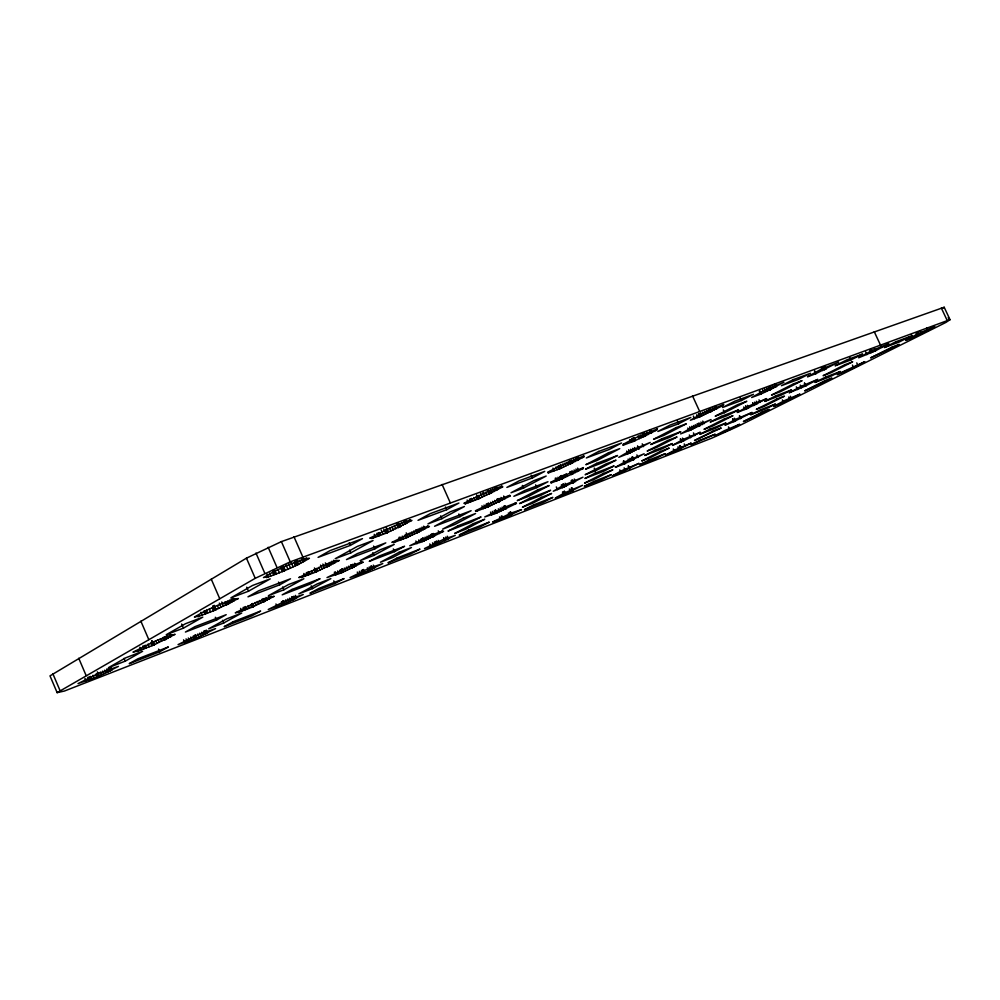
<?xml version="1.0" encoding="UTF-8"?>
<svg xmlns="http://www.w3.org/2000/svg" width="1000" height="1000" viewBox="0 0 1000 1000"><rect width="100%" height="100%" fill="white"/><g stroke="black" fill="none" stroke-linecap="round" stroke-linejoin="round"><path stroke-width="1.5" d="M943.737 308.012L944.175 307.25L950 319.625L946.062 322.35L737.8 426.438L712.025 438.05L64.463 691.025L57.138 692.65L50 675.875L246.45 558.162L281.388 541.613L944.175 307.25M57.138 692.65L255.238 578.312L290.25 561.838L950 319.625M268.025 576.7L266.512 577.562C281.288 572.263 295.963 566.388 309.425 558.263L305.225 558.962L306.8 558.075L289.525 564.438L274.938 571L263.463 577.562L268.025 576.7L266.812 573.9M98.15 676.475L118.425 666.4L98.462 673.413L78 683.612L98.15 676.475L96.988 673.737M125.25 661.15L142.613 651.3L125.725 657.812L108.475 667.65L125.25 661.15L124.038 658.337M153.287 645.2L175.125 634.3L170.362 635.5L171.612 634.8L155.05 641.137L132.988 652.163L138.038 650.837L136.838 651.525L153.287 645.2L151.562 641.2M183.425 628.138L202.787 617.15L185.512 623.713L166.25 634.7L183.425 628.138L181.65 624.038M214.737 610.312L238.388 598.488L233.85 599.462L235.25 598.675L218.325 605.05L204.575 611.225L194.412 617.05L199.262 615.925L197.925 616.688L214.737 610.312L212.913 606.1M248.463 591.225L270.225 578.888L252.562 585.462L230.925 597.812L248.463 591.225L246.713 587.2M159.7 651.787L168.412 646.938L137.812 658.838L129.213 663.675L159.7 651.787L158.55 649.125M216.55 620.075L226.2 614.688L194.963 626.663L185.413 632.038L216.55 620.075L215.338 617.275M279.738 584.812L290.5 578.8L258.663 590.812L247.987 596.825L279.738 584.812L278.538 582.087M350.375 545.388L362.463 538.65L330.087 550.6L318.087 557.362L350.375 545.388L349.2 542.712M195.6 638.462L215.562 628.612L198.188 634.663L178.038 644.625L195.6 638.462L194.375 635.638M223.713 622.987L241.713 613.05L226.575 618.9L208.65 628.825L223.713 622.987L222.562 620.325M252.8 606.9L274.237 596.287L270.45 597.15L271.737 596.438L256.938 602.112L235.263 612.85L239.312 611.875L238.075 612.562L252.8 606.9L251.612 604.175M283.888 589.775L303.863 578.75L288.45 584.6L268.562 595.625L283.888 589.775L282.675 586.975M316.188 571.9L339.338 560.425L335.825 561.062L337.25 560.275L322.212 565.938L298.8 577.575L302.6 576.812L301.212 577.575L316.188 571.9L314.438 567.938M350.775 552.863L373.038 540.562L357.413 546.388L335.2 558.7L350.775 552.863L349.575 550.138M386.838 532.913L411.938 520.425L408.812 520.775L410.412 519.888L395.188 525.5L369.762 538.175L373.212 537.688L371.662 538.538L386.838 532.913L385.6 530.112M374.812 548.862L385.8 542.875L357.4 553.587L346.475 559.575L374.812 548.862L373.587 546.075M446.662 509.725L458.913 503.05L430.238 513.638L418.025 520.325L446.662 509.725L445.462 507.013M283.625 604.125L303.25 594.5L288.062 599.738L268.25 609.462L283.625 604.125L282.45 601.425M312.438 588.6L330.863 578.638L317.2 583.913L298.837 593.862L312.438 588.6L311.225 585.837M342.212 572.475L363.237 562.15L360.25 562.737L361.562 562.038L348.25 567.125L327 577.575L342.212 572.475L340.975 569.663M373.925 555.388L394.25 544.412L380.438 549.663L360.15 560.65L373.925 555.388L372.75 552.737M406.812 537.587L429.425 526.45L426.75 526.812L428.212 526.038L414.762 531.1L391.887 542.375L394.812 541.9L393.4 542.663L406.812 537.587L405.613 534.875M441.875 518.688L464.425 506.512L450.487 511.7L427.975 523.9L441.875 518.688L440.637 515.9M478.4 498.925L502.837 486.863L500.575 486.95L502.188 486.075L488.65 491.062L463.9 503.3L466.45 503.088L464.888 503.938L478.4 498.925L476.637 494.975M334.95 583.488L344.113 578.587L319.1 588.325L309.975 593.225L334.95 583.488L333.787 580.862M394.513 551.65L404.575 546.275L379.288 555.975L369.263 561.362L394.513 551.65L393.3 548.913M460.025 516.638L471.125 510.712L445.637 520.312L434.575 526.263L460.025 516.638L458.85 514M532.425 477.938L544.725 471.375L519.15 480.812L506.863 487.413L532.425 477.938L531.188 475.175M363.537 572.95L382.788 563.562L369.462 568.1L350.025 577.587L363.537 572.95L362.3 570.125M423.013 541.388L443.587 531.337L441.25 531.7L442.587 530.988L430.55 535.6L409.762 545.763L423.013 541.388L421.825 538.7M488.275 506.737L510.337 495.95L508.35 496.087L509.812 495.312L497.725 499.862L475.4 510.8L477.612 510.562L476.188 511.312L488.275 506.737L487.013 503.938M523.538 488.05L546.188 476.037L533.688 480.7L511.05 492.738L523.538 488.05L522.362 485.425M560.225 468.562L583.987 456.912L582.4 457.5L584.038 455.913L559.775 465.85L547.863 472.188L549.513 471.587L548.112 473.05L560.225 468.562L559 465.863M536.825 487.6L547.962 481.737L524.963 490.412L513.837 496.287L536.825 487.6L535.6 484.862M436.4 544.525L455.275 535.375L443.55 539.312L424.5 548.562L436.4 544.525L435.2 541.825M496.362 513.15L516.487 503.375L514.712 503.55L516.05 502.85L505.112 507.038L484.787 516.925L496.362 513.15L495.112 510.337M561.888 478.875L583.4 468.4L581.962 468.95L583.45 467.587L561.525 476.65L550.737 482.312L552.225 481.75L550.938 483.013L561.888 478.875L560.675 476.2M633.775 441.262L656.888 430L655.45 430.525L657.5 428.85L635.087 438.038L623.212 444.275L624.7 443.725L622.863 445.312L633.775 441.262L632.5 438.462M678.612 423.775L690.812 417.45L670.1 425.087L657.875 431.463L678.612 423.775L677.375 421.062M503.113 518.5L521.6 509.575L511.25 513L492.6 522.025L503.113 518.5L501.962 515.913M564.562 486.725L553.288 491.238L562.962 485.55L582.962 477.225L564.562 486.725L563.35 484.05M595.45 470.788L616.013 460.163L605.725 464.062L585.15 474.712L595.45 470.788L594.212 468.05M630.15 452.825L618.775 457.325L629.825 450.9L650.212 442.45L630.15 452.825L628.875 450.025M700.25 416.587L722.712 405.7L721.413 406.175L723.787 404.412L703 412.975L690.375 420.25L700.25 416.587L699.038 413.925M741.413 400.513L753.487 394.312L734.7 401.238L722.588 407.488L741.413 400.513L740.225 397.925M564.425 494.575L582.55 485.3L564.175 493.013L555.25 498.15L564.425 494.575L563.188 491.838M624.525 463.825L644.15 453.775L625.438 461.587L615.363 467.35L624.525 463.825L623.35 461.262M691.112 429.75L680.6 433.913L691.988 427.463L711.038 419.55L691.112 429.75L689.887 427.075M724.55 412.663L746.825 401.262L737.513 404.738L715.2 416.163L724.55 412.663L723.3 409.938M760.638 394.175L783.913 382.262L764.55 390.25L751.65 397.512L760.638 394.175L759.35 391.388M620.95 472.525L639.025 463.35L621.737 470.625L612.487 475.825L620.95 472.525L619.763 469.888M746.938 408.625L737.2 412.488L748.825 406.037L766.688 398.6L746.938 408.625L745.763 406.062M815.725 373.725L838.7 362.075L820.588 369.562L807.5 376.788L815.725 373.725L814.488 371.075M850.85 359.963L862.613 354.025L846.95 359.812L835.138 365.788L850.85 359.963L849.638 357.362M674.438 451.525L665.4 455.175L674.912 449.938L691.237 443.062L674.438 451.525L673.288 448.988M734.025 421.525L724.963 425.163L735.55 419.363L752.113 412.425L734.025 421.525L732.825 418.9M805.85 385.85L817.775 379.375L800.987 386.362L789.188 392.8L805.85 385.85L804.587 383.125M875.512 350.8L888.825 343.612L871.812 350.65L858.637 357.8L875.512 350.8L874.188 347.975M912.562 337.788L934.85 326.65L918.838 333.288L905.625 340.363L912.562 337.788L911.3 335.075M729.812 429.575L739.625 424.263L724.188 430.775L714.475 436.037L729.812 429.575L728.4 426.887M683.725 440.788L700.337 432.25L682.763 439.613L672.4 445.4L683.725 440.788L682.475 438.062M783.525 402.4L799.963 394.1L784.312 400.662L773.575 406.45L783.525 402.4L782.362 399.875M948.238 317.575L949.525 320.312M941.338 308.038L947.188 320.462M926.65 327.825L927.938 330.55M920.25 331.05L921.525 333.762M917.625 332.175L918.9 334.888M915.95 332.938L917.225 335.65M911.525 334.963L912.8 337.675M880.837 344.963L882.038 347.525M874.262 331.737L880.438 344.963M871.425 349.162L872.75 351.987M869.688 349.95L871.012 352.775M865.612 351.8L866.925 354.625M856.762 362.887L857.975 365.513M852.425 365.062L853.637 367.675M825.125 366.225L826.363 368.888M824.237 366.688L825.475 369.338M823.7 366.887L824.938 369.538M823.325 367.025L824.562 369.675M823.15 367.088L824.388 369.738M821.325 367.925L822.55 370.588M814.725 370.95L815.962 373.612M804.425 383.188L805.688 385.913M800.212 385.05L801.475 387.775M796.3 386.825L797.562 389.55M790.325 396.213L791.5 398.738M788.688 397.038L789.85 399.562M775.35 383.825L776.637 386.625M774.438 384.288L775.725 387.088M772.45 385.312L773.737 388.1M770.462 386.337L771.75 389.125M769.375 386.863L770.662 389.65M768.962 387.013L770.25 389.8M768.55 387.163L769.837 389.95M768.375 387.238L769.65 390.025M766.462 388.125L767.75 390.9M764.562 388.988L765.85 391.763M762.7 389.812L763.988 392.6M760.125 391L761.413 393.787M759.6 391.262L760.875 394.05M758.988 399.875L760.175 402.438M756.35 401.225L757.537 403.775M754.55 402.137L755.725 404.7M752.8 402.912L753.975 405.462M752.625 402.975L753.8 405.525M747.425 405.337L748.6 407.887M745.55 406.175L746.725 408.725M743.713 407.013L744.9 409.575M739.675 415.85L740.888 418.475M739.325 415.988L740.537 418.612M734.362 418.225L735.575 420.85M732.625 419L733.825 421.625M715.6 406.075L716.812 408.738M714.675 406.55L715.9 409.212M712.663 407.6L713.888 410.262M710.65 408.638L711.875 411.3M709.737 409.113L710.962 411.763M709.538 409.188L710.75 411.838M709.087 409.35L710.312 412.013M708.637 409.525L709.862 412.175M708.438 409.6L709.65 412.25M706.45 410.513L707.675 413.175M704.475 411.413L705.688 414.075M702.513 412.287L703.725 414.95M700.588 413.125L701.812 415.788M692.55 395.95L699.6 411.312M700.35 413.25L701.562 415.913M699.812 413.525L701.038 416.188M699.275 413.8L700.5 416.463M702.738 421.1L703.962 423.775M698.275 414.212L699.488 416.875M700.913 422.038L702.138 424.712M696.575 414.837L697.8 417.5M699.087 422.975L700.312 425.65M698.263 423.4L699.488 426.062M697.062 423.85L698.288 426.525M693.337 416.037L694.562 418.7M695.25 424.688L696.475 427.362M693.438 425.513L694.663 428.188M691.637 426.312L692.862 428.988M693.438 432.9L694.688 435.637M689.675 427.188L690.888 429.862M687.775 428.062L689 430.737M689.338 434.975L690.588 437.713M684.212 443.925L685.375 446.463M680.662 438.862L681.912 441.6M680.225 439.087L681.475 441.825M680.275 445.887L681.438 448.425M679.925 446.025L681.075 448.562M679.562 446.163L680.725 448.7M679.4 446.225L680.562 448.762M677.862 446.938L679.025 449.475M650.588 429.825L651.862 432.625M649.65 430.312L650.938 433.113M646.7 431.863L647.975 434.65M644.675 432.925L645.95 435.712M643.75 433.4L645.025 436.2M643.525 433.488L644.8 436.275M643.037 433.675L644.312 436.463M642.537 433.85L643.812 436.65M642.312 433.938L643.587 436.725M640.25 434.9L641.525 437.688M642.2 443.812L643.487 446.625M638.175 435.838L639.438 438.638M634.062 437.65L635.337 440.438M633.825 437.775L635.1 440.562M637.7 446.15L638.975 448.95M637.487 446.238L638.763 449.025M633.288 438.062L634.55 440.85M632.75 438.338L634.012 441.138M631.663 438.775L632.925 441.575M634.5 447.525L635.775 450.312M629.788 439.462L631.062 442.262M636.862 454.913L638.038 457.488M632.612 448.387L633.888 451.175M630.725 449.225L632 452.013M632.75 457.025L633.913 459.6M632.562 457.1L633.725 459.663M632.137 457.262L633.312 459.825M628.65 450.138L629.925 452.938M631.725 457.425L632.888 459.988M631.538 457.488L632.7 460.062M626.688 451.05L627.962 453.85M629.812 458.288L630.988 460.863M628.075 459.075L629.25 461.65M628.438 465.975L629.625 468.612M628.263 466.05L629.45 468.688M624 460.925L625.175 463.488M623.562 461.15L624.725 463.725M624.125 467.875L625.312 470.513M577.712 456.875L578.938 459.588M576.788 457.362L578.013 460.075M575.862 457.863L577.087 460.575M573.825 458.95L575.037 461.65M577.625 468.113L578.837 470.788M571.788 460.037L573 462.725M575.95 469L577.15 471.662M570.862 460.525L572.087 463.225M570.612 460.613L571.838 463.312M570.062 460.812L571.287 463.512M574.1 469.963L575.312 472.638M569.513 461.025L570.737 463.725M569.263 461.112L570.487 463.812M572.263 470.925L573.462 473.6M571.425 471.375L572.625 474.038M567.112 462.113L568.325 464.812M571.2 471.45L572.4 474.125M574.312 479.038L575.525 481.712M570.7 471.637L571.9 474.312M570.2 471.825L571.413 474.5M569.975 471.912L571.188 474.588M564.925 463.113L566.138 465.812M572.625 479.913L573.837 482.587M571.862 480.3L573.075 482.987M571.663 480.387L572.875 483.062M571.213 480.55L572.413 483.237M562.737 464.087L563.95 466.788M566.05 473.725L567.25 476.388M572.025 487.837L573.263 490.588M571.613 488L572.85 490.75M571.188 488.162L572.438 490.913M560.575 465.025L561.788 467.725M560.325 465.15L561.55 467.85M559.788 465.438L561 468.137M564.062 474.6L565.262 477.275M559.25 465.725L560.462 468.425M569.362 489L570.6 491.737M558.062 466.213L559.275 468.913M562.1 475.462L563.312 478.125M561.875 475.575L563.088 478.237M565.138 483.263L566.35 485.95M561.388 475.825L562.6 478.5M560.9 476.087L562.112 478.75M555.988 466.975L557.212 469.675M559.837 476.525L561.038 479.188M563.15 484.15L564.362 486.838M562.7 484.387L563.913 487.062M562.25 484.613L563.462 487.3M564.388 491.213L565.625 493.963M557.962 477.225L559.163 479.9M561.275 485.012L562.487 487.7M564.2 491.312L565.438 494.062M552.962 468.088L554.188 470.8M556.087 477.938L557.288 480.613M562.475 492.113L563.713 494.85M555.225 478.263L556.438 480.938M556.3 486.925L557.513 489.613M503.675 496L504.938 498.812M510.725 511.938L511.875 514.513M510.275 512.112L511.425 514.688M510.062 512.188L511.225 514.763M496.613 486.938L497.8 489.588M505.15 505.8L506.413 508.612M508.363 512.975L509.525 515.55M500.988 497.425L502.25 500.238M504.663 505.988L505.913 508.8M495.675 487.438L496.863 490.087M504.162 506.188L505.425 508.988M503.938 506.275L505.2 509.075M494.75 487.95L495.938 490.588M499.15 498.413L500.4 501.213M498.312 498.85L499.575 501.662M502.088 507.125L503.35 509.938M498.062 498.95L499.325 501.75M497.512 499.15L498.775 501.962M492.713 489.05L493.9 491.688M496.962 499.363L498.225 502.163M496.712 499.45L497.975 502.262M500.2 507.987L501.45 510.8M490.688 490.15L491.863 492.788M494.688 500.4L495.938 503.212M498.3 508.837L499.55 511.65M489.762 490.65L490.938 493.288M501.188 516.225L502.337 518.8M489.487 490.75L490.662 493.387M488.875 490.975L490.05 493.612M487.675 489.888L489.438 493.837M492.612 501.35L493.862 504.15M487.388 489.988L489.162 493.938M499.475 516.888L500.637 519.462M495.75 510L497.013 512.812M495.312 510.238L496.562 513.038M490.513 502.275L491.775 505.087M494.263 510.662L495.513 513.475M485.725 492.362L486.912 494.988M492.388 511.388L493.65 514.2M488.438 503.188L489.7 505.988M488.212 503.3L489.475 506.112M482.837 492.088L484.6 496.037M487.725 503.562L488.988 506.362M487.238 503.825L488.5 506.625M490.513 512.1L491.775 514.913M486.075 504.288L487.337 507.1M480.513 493.125L482.275 497.075M484.012 505.075L485.275 507.875M478.787 495.438L479.963 498.075M478.537 495.575L479.725 498.212M478 495.863L479.188 498.5M477.463 496.163L478.638 498.787M481.938 505.85L483.2 508.663M476.175 496.675L477.35 499.312M473.862 497.525L475.037 500.175M471.55 498.387L472.725 501.025M470.487 498.775L471.675 501.425M469.438 499.162L470.613 501.812M467.1 500.025L468.288 502.675M442.1 484.462L450.288 502.8M447.287 536.213L448.5 538.913M445.75 537.025L446.95 539.725M443.837 537.863L445.037 540.562M443.612 537.95L444.812 540.65M438.237 530.85L439.438 533.538M438.225 540.4L439.425 543.1M433.363 533.45L434.55 536.125M436.4 541.2L437.6 543.9M436.213 541.3L437.413 544M432.6 533.85L433.787 536.525M432.35 533.95L433.537 536.625M431.812 534.15L433 536.838M431.262 534.362L432.45 537.038M431.012 534.462L432.2 537.137M434.363 542.15L435.562 544.85M429.087 535.35L430.288 538.038M432.5 542.875L433.7 545.575M423.688 526.175L424.9 528.9M427.113 536.25L428.312 538.925M429.787 543.938L430.988 546.638M422.013 527.087L423.225 529.8M425.112 537.137L426.3 539.825M420.175 528.075L421.388 530.788M423.113 538.013L424.3 540.7M422.912 538.125L424.1 540.8M418.35 529.062L419.562 531.775M422.463 538.362L423.65 541.038M422.025 538.6L423.212 541.275M417.525 529.513L418.725 532.225M417.25 529.625L418.45 532.337M420.887 539.062L422.075 541.737M416.637 529.85L417.837 532.562M416.025 530.075L417.238 532.788M415.75 530.188L416.962 532.9M418.837 539.85L420.025 542.525M413.638 531.175L414.837 533.888M415.838 541L417.025 543.688M411.45 532.163L412.663 534.875M405.688 520.375L406.938 523.175M404.775 520.875L406.012 523.688M409.237 533.15L410.438 535.862M403.85 521.388L405.1 524.188M407.025 534.113L408.225 536.825M401.838 522.513L403.075 525.312M406.2 532.875L408 536.95M406.312 534.487L407.525 537.212M405.838 534.763L407.038 537.463M399.812 523.625L401.062 526.413M404.575 535.262L405.775 537.975M398.9 524.125L400.138 526.925M397.975 522.85L399.825 527.038M397.287 523.1L399.15 527.288M397.212 524.75L398.462 527.55M402.275 536.138L403.488 538.85M396.9 524.862L398.15 527.663M399.975 537L401.188 539.725M394.538 525.975L395.788 528.763M398.938 537.388L400.138 540.112M392.113 527.075L393.35 529.875M389.637 528.175L390.875 530.975M386.525 527.85L388.387 532.05M386.287 527.987L388.15 532.188M386.375 529.688L387.612 532.475M385.838 529.975L387.075 532.775M383.8 529.15L385.662 533.337M381.213 530.1L383.075 534.3M379.225 532.463L380.475 535.275M378.038 532.9L379.288 535.712M376.85 533.337L378.1 536.15M374.237 534.312L375.487 537.125M373.3 565.112L374.538 567.938M371.275 566L372.525 568.825M371.025 566.1L372.275 568.913M369.212 566.938L370.45 569.763M367.325 567.8L368.562 570.625M363.475 569.5L364.712 572.325M363.288 569.6L364.538 572.413M362.887 569.812L364.125 572.638M362.475 570.025L363.725 572.85M361.375 570.487L362.612 573.312M359.338 571.275L360.575 574.1M354.725 563.25L355.962 566.075M357.287 572.062L358.537 574.9M353.062 564.15L354.312 566.975M352.312 564.562L353.562 567.375M351.438 564.888L352.688 567.712M350.838 565.125L352.075 567.938M350.562 565.225L351.8 568.05M348.562 566.163L349.8 568.975M346.488 567.1L347.738 569.925M344.375 568.038L345.625 570.862M342.25 568.962L343.488 571.788M342.05 569.075L343.3 571.9M341.613 569.312L342.85 572.137M341.175 569.55L342.413 572.375M339.95 570.05L341.188 572.875M333.688 560.225L334.862 562.888M337.675 570.925L338.925 573.75M332.038 561.138L333.212 563.8M335.4 571.788L336.65 574.625M330.238 562.137L331.4 564.788M334.363 572.188L335.613 575.025M328.438 563.138L329.6 565.788M327.612 563.587L328.775 566.237M327.312 563.713L328.475 566.35M326.625 563.962L327.8 566.613M325.375 562.888L327.113 566.862M325.637 564.338L326.812 566.987M322.85 564.05L324.588 568.013M320.55 565.087L322.3 569.062M318.788 567.463L319.95 570.112M316.413 568.488L317.575 571.138M316.188 568.612L317.35 571.263M315.712 568.875L316.875 571.525M315.238 569.138L316.4 571.788M313.863 569.7L315.025 572.35M311.3 570.662L312.462 573.312M293.988 536.8L302.812 556.912M303.3 558.263L304.525 561.05M308.738 571.625L309.9 574.288M302.4 558.787L303.612 561.562M307.562 572.062L308.738 574.725M301.5 559.3L302.712 562.075M306.4 572.513L307.562 575.175M299.513 560.425L300.725 563.188M303.812 573.475L304.988 576.15M296.938 560.163L298.75 564.312M296.637 562.062L297.85 564.825M296.288 562.188L297.5 564.95M294.913 561.087L296.725 565.237M294.738 562.762L295.95 565.525M294.375 562.888L295.587 565.65M291.3 562.675L293.113 566.825M281.388 541.613L290.25 561.838M288.712 563.85L290.538 568M286.075 565.025L287.887 569.175M283.387 566.175L285.2 570.325M283.15 566.312L284.962 570.462M295.462 595.375L296.637 598.075M282.625 566.613L284.45 570.763M282.113 566.912L283.925 571.05M281.875 567.05L283.688 571.188M293.95 596.188L295.138 598.888M280.538 567.537L282.362 571.688M293.275 596.562L294.45 599.25M292.413 596.9L293.587 599.587M291.812 597.125L292.987 599.825M291.537 597.238L292.725 599.925M278.212 570L279.425 572.775M268.163 547.275L277.025 567.537M289.65 598.112L290.825 600.8M287.675 599.012L288.863 601.7M275.275 571.087L276.488 573.862M273.325 570.188L275.15 574.362M285.663 599.913L286.837 602.6M272.587 572.075L273.8 574.862M283.612 600.8L284.788 603.5M283.425 600.9L284.613 603.587M283.038 601.112L284.212 603.812M282.638 601.337L283.812 604.025M269.625 573.175L270.837 575.962M281.438 601.825L282.613 604.513M255.963 553.038L264.8 573.275M275.938 603.962L277.113 606.663M268.288 596.175L269.475 598.913M265.925 597.487L267.113 600.212M264.3 598.387L265.487 601.112M246.45 558.162L255.238 578.312M263.562 598.787L264.75 601.512M263.263 598.9L264.45 601.625M262.6 599.163L263.788 601.888M261.925 599.412L263.113 602.137M261.625 599.538L262.812 602.263M259.538 600.5L260.725 603.237M257.362 601.5L258.55 604.225M255.125 602.487L256.312 605.212M252.85 603.475L254.037 606.2M252.662 603.587L253.85 606.312M252.225 603.825L253.425 606.55M251.8 604.062L252.987 606.788M250.463 604.612L251.65 607.337M247.95 605.575L249.137 608.3M245.425 606.538L246.612 609.275M244.275 606.975L245.463 609.712M243.125 607.425L244.312 610.163M240.588 608.387L241.775 611.138M232.8 598.125L234.025 600.95M231.2 599.038L232.425 601.862M229.438 600.05L230.662 602.863M227.675 601.038L228.9 603.85M226.887 601.5L228.1 604.3M226.537 601.625L227.763 604.438M225.775 601.912L227 604.725M225.012 602.2L226.238 605.013M224.662 602.325L225.888 605.138M221.737 602.013L223.575 606.225M211.262 579.163L219.75 598.725M219.312 603.112L221.15 607.337M217.425 605.638L218.637 608.45M214.262 605.325L216.088 609.55M214.662 606.862L215.875 609.675M214.2 607.125L215.413 609.938M213.125 605.975L214.95 610.2M212.213 608L213.438 610.812M209.338 609.075L210.562 611.9M206.462 610.163L207.688 612.987M205.15 610.662L206.375 613.488M203.825 611.163L205.05 613.987M200.925 612.25L202.162 615.087M206.425 630.138L207.65 632.975M205.763 630.513L206.988 633.337M205.463 630.625L206.688 633.462M204.8 630.875L206.025 633.713M204.15 631.138L205.375 633.962M203.85 631.25L205.075 634.087M201.887 632.163L203.113 635M199.812 633.112L201.05 635.938M197.688 634.062L198.912 636.888M195.5 635L196.737 637.837M195.325 635.1L196.55 637.938M194.938 635.312L196.163 638.15M194.55 635.538L195.775 638.362M193.25 636.062L194.488 638.9M190.787 637.025L192.013 639.862M188.3 637.987L189.537 640.825M186.05 638.862L187.275 641.712M183.55 639.837L184.788 642.688M170.075 633.837L171.225 636.512M169.35 634.237L170.512 636.912M167.062 635.55L168.212 638.212M165.5 636.438L166.65 639.1M164.788 636.838L165.938 639.5M164.45 636.975L165.588 639.637M163.7 637.263L164.85 639.925M162.95 637.537L164.1 640.212M162.613 637.675L163.762 640.337M160.438 638.688L161.588 641.35M158.15 639.738L159.3 642.4M155.775 640.788L156.925 643.45M153.338 641.85L154.488 644.513M153.15 641.95L154.3 644.613M152.162 640.863L153.887 644.85M151.75 641.1L153.475 645.088M150.863 643.025L152.012 645.688M140.863 621.175L148.775 639.55M148.05 644.1L149.2 646.762M145.238 645.175L146.387 647.85M143.95 645.675L145.1 648.35M142.662 646.162L143.812 648.838M139.825 647.25L140.975 649.925M111.037 667.175L112.212 669.912M109.625 667.975L110.8 670.713M108.987 668.337L110.162 671.075M108.663 668.462L109.825 671.213M107.2 669.038L108.375 671.775M106.862 669.163L108.038 671.9M104.825 670.113L106 672.862M102.65 671.1L103.825 673.85M100.388 672.113L101.562 674.85M98.062 673.125L99.237 675.863M97.312 671.85L99.075 675.962M97.525 673.438L98.7 676.175M97.15 673.65L98.325 676.388M95.738 674.225L96.912 676.963M92.987 675.288L94.162 678.037M90.237 676.363L91.412 679.112M88.987 676.85L90.162 679.6M87.737 677.337L88.912 680.088M78.737 658.263L86.137 675.575M84.963 678.413L86.137 681.162M52.85 673.713L60.038 690.588M838.637 373.713L837.125 374.65L852.837 368.075L864.85 361.65L838.637 373.713M233.05 621.788L224.137 626.675L251.663 615.95L260.637 611.062L233.05 621.788M292.038 589.438L282.2 594.837L310.163 584.087L320.062 578.688L292.038 589.438M399.1 552.3L380.45 562.238L392.788 557.45L411.475 547.525L399.1 552.3M463.125 518.237L442.625 529.15L455.062 524.4L475.588 513.513L463.125 518.237M397.225 557.938L387.975 562.825L410.725 553.95L420 549.075L397.225 557.938M458.137 525.737L448.013 531.087L470.913 522.275L481.062 516.938L458.137 525.737M598.625 451.475L586.337 457.962L609.312 449.462L621.587 443L598.625 451.475M473.475 523.6L454.65 533.475L465.913 529.113L484.738 519.25L473.475 523.6M537.85 489.85L517.263 500.637L528.562 496.337L549.15 485.562L537.85 489.85M608.488 452.825L585.862 464.675L597.15 460.45L619.763 448.625L608.488 452.825M468.475 530.212L459.15 535.075L479.963 526.962L489.3 522.112L468.475 530.212M529.738 498.275L519.575 503.575L540.45 495.55L550.612 490.262L529.738 498.275M596.663 463.375L585.55 469.175L606.4 461.287L617.513 455.513L596.663 463.375M541.3 497.425L522.425 507.2L532.725 503.212L551.6 493.45L541.3 497.425M676.1 427.625L653.6 439.275L663.838 435.425L686.325 423.812L676.1 427.625M533.713 504.837L524.362 509.663L543.475 502.212L552.837 497.4L533.713 504.837M595.05 473.225L584.888 478.462L603.987 471.112L614.138 465.9L595.05 473.225M661.787 438.825L650.725 444.525L669.737 437.337L680.788 431.662L661.787 438.825M603.425 473.45L584.55 483.113L594.025 479.45L612.875 469.8L603.425 473.45M667.638 440.538L647.163 451.037L656.587 447.438L677.038 436.975L667.638 440.538M593.675 481.512L584.325 486.287L601.95 479.412L611.3 474.663L593.675 481.512M654.862 450.288L644.737 455.45L662.288 448.7L672.4 443.562L654.862 450.288M721.2 416.425L710.212 422.038L727.625 415.45L738.575 409.875L721.2 416.425M793.388 379.575L781.425 385.688L798.587 379.325L810.512 373.263L793.388 379.575M660.512 451.413L641.725 460.962L650.45 457.575L669.225 448.05L660.512 451.413M724.35 419L704.013 429.325L712.675 426.012L732.975 415.712L724.35 419M793.55 383.85L771.488 395.062L780.037 391.85L802.075 380.675L793.55 383.85M648.988 460L639.663 464.712L655.962 458.363L665.263 453.675L648.988 460M709.85 429.2L699.788 434.288L715.975 428.062L726 423L709.85 429.2M775.625 395.913L764.737 401.413L780.738 395.363L791.575 389.888L775.625 395.913M713.175 431.087L694.513 440.5L721.225 427.987L713.175 431.087M776.475 399.188L756.338 409.338L764.325 406.287L784.438 396.175L776.475 399.188M844.887 364.712L823.1 375.7L830.962 372.75L852.7 361.8L844.887 364.712M700.15 440.1L690.888 444.75L715.25 434.225L700.15 440.1M760.562 409.75L750.588 414.762L765.55 409L775.487 404.025L760.562 409.75M825.65 377.05L814.9 382.45L829.65 376.875L840.35 371.5L825.65 377.05M896 341.7L884.375 347.55L898.812 342.2L910.387 336.388L896 341.7M761.912 412.287L743.388 421.55L769.362 409.4L761.912 412.287M824.562 380.925L804.65 390.887L831.912 378.125L824.562 380.925M892.087 347.125L870.6 357.875L899.287 344.438L892.087 347.125"/></g></svg>
